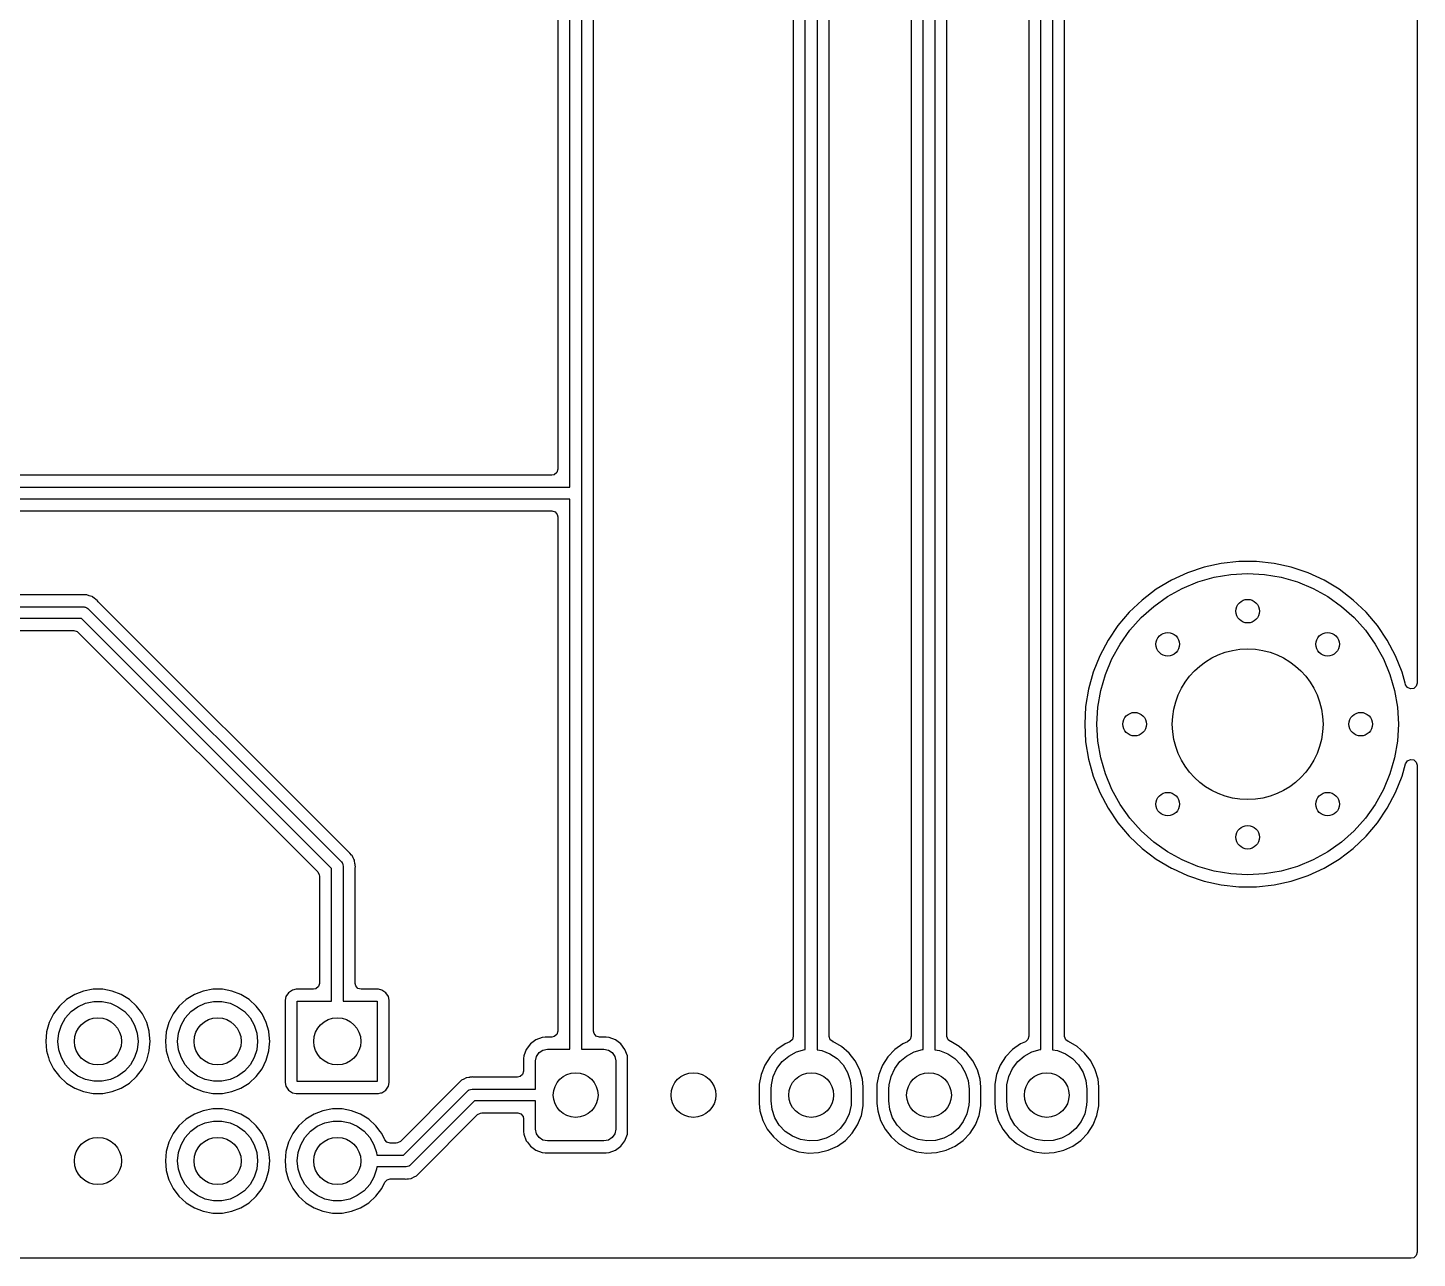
# Model space of a CAD drawing. Extents: x 69.8 to 127.7, y -88.2 to -35.9.
# Drawn here: x 98.17 to 127.66, y -88.18 to -62.06 of the extents above; entities that cross this region are included whole.
import ezdxf

# ---------------------------------------------------------------- set-up
doc = ezdxf.new("R2010")
doc.units = 0
doc.layers.add('BLACK', color=7, linetype='CONTINUOUS')

msp = doc.modelspace()

# ---------------------------------------------------------------- linework, layer by layer
at = {"layer": 'BLACK', "linetype": 'CONTINUOUS'}
for p, q in [((127.664, -36.0615), (127.664, -75.9726)), ((109.42, -43.3278), (109.42, -71.4345)), ((109.675, -71.815), (109.675, -43.32)), ((109.925, -43.3718), (109.925, -71.92)), ((110.179, -71.9122), (110.179, -43.5294)), ((114.42, -47.9278), (114.42, -83.4731)), ((114.675, -83.7555), (114.675, -47.92)), ((114.925, -47.9718), (114.925, -83.7592)), ((115.179, -83.4678), (115.179, -48.1294)), ((116.92, -48.6278), (116.92, -83.4731)), ((117.175, -83.7555), (117.175, -48.62)), ((117.425, -48.6718), (117.425, -83.7592)), ((117.679, -83.4678), (117.679, -48.8294)), ((119.42, -50.1278), (119.42, -83.4731)), ((119.675, -83.7555), (119.675, -50.12)), ((119.925, -50.1718), (119.925, -83.7592)), ((120.179, -83.4678), (120.179, -50.3294)), ((109.294, -71.5605), (73.3305, -71.5605)), ((109.347, -71.5491), (109.294, -71.5605)), ((109.4, -71.5026), (109.347, -71.5491)), ((109.42, -71.4345), (109.4, -71.5026)), ((72.95, -71.815), (109.675, -71.815)), ((109.925, -71.92), (109.925, -83.745)), ((110.182, -71.9676), (110.179, -71.9122)), ((109.675, -72.065), (72.95, -72.065)), ((109.675, -83.745), (109.675, -72.065)), ((110.179, -71.9936), (110.182, -71.9781)), ((110.179, -83.3645), (110.179, -71.9936)), ((110.181, -71.978), (110.182, -71.9676)), ((110.182, -71.9781), (110.181, -71.978)), ((73.3305, -72.3195), (109.294, -72.3195)), ((109.294, -72.3195), (109.363, -72.3395)), ((109.363, -72.3395), (109.409, -72.3932)), ((109.409, -72.3932), (109.42, -72.4455)), ((109.42, -72.4455), (109.42, -83.3645)), ((123.505, -73.4321), (123.14, -73.5126)), ((123.878, -73.3916), (123.505, -73.4321)), ((123.505, -73.4321), (123.505, -73.4321)), ((124.252, -73.3916), (123.878, -73.3916)), ((123.878, -73.3916), (123.878, -73.3916)), ((124.625, -73.4321), (124.252, -73.3916)), ((124.252, -73.3916), (124.252, -73.3916)), ((124.991, -73.5126), (124.625, -73.4321)), ((124.625, -73.4321), (124.625, -73.4321)), ((122.785, -73.6322), (122.445, -73.7895)), ((123.14, -73.5126), (122.785, -73.6322)), ((122.785, -73.6322), (122.785, -73.6322)), ((123.008, -73.8256), (123.353, -73.7263)), ((123.14, -73.5126), (123.14, -73.5126)), ((123.353, -73.7263), (123.707, -73.6662)), ((123.707, -73.6662), (124.065, -73.6461)), ((124.065, -73.6461), (124.423, -73.6662)), ((124.423, -73.6662), (124.777, -73.7263)), ((124.777, -73.7263), (125.122, -73.8256)), ((125.346, -73.6322), (124.991, -73.5126)), ((124.991, -73.5126), (124.991, -73.5126)), ((124.991, -73.5126), (124.991, -73.5126)), ((124.991, -73.5126), (124.991, -73.5126)), ((124.991, -73.5126), (124.991, -73.5126)), ((125.686, -73.7895), (125.346, -73.6322)), ((125.346, -73.6322), (125.346, -73.6322)), ((122.124, -73.9826), (121.825, -74.2093)), ((122.445, -73.7895), (122.124, -73.9826)), ((122.124, -73.9826), (122.124, -73.9826)), ((122.363, -74.1365), (122.677, -73.963)), ((122.445, -73.7895), (122.445, -73.7895)), ((122.677, -73.963), (123.008, -73.8256)), ((125.122, -73.8256), (125.453, -73.963)), ((125.453, -73.963), (125.768, -74.1365)), ((126.007, -73.9826), (125.686, -73.7895)), ((125.686, -73.7895), (125.686, -73.7895)), ((126.305, -74.2093), (126.007, -73.9826)), ((126.007, -73.9826), (126.007, -73.9826)), ((99.3522, -74.1005), (73.2229, -74.1005)), ((99.4076, -74.0982), (99.3522, -74.1005)), ((99.4155, -74.0992), (99.4076, -74.0982)), ((99.4233, -74.1005), (99.4155, -74.0992)), ((99.4758, -74.1185), (99.4233, -74.1005)), ((99.529, -74.1343), (99.4758, -74.1185)), ((99.5361, -74.1378), (99.529, -74.1343)), ((99.5431, -74.1416), (99.5361, -74.1378)), ((99.5869, -74.1757), (99.5431, -74.1416)), ((99.6061, -74.1894), (99.5869, -74.1757)), ((99.6089, -74.1922), (99.6061, -74.1894)), ((99.6061, -74.1894), (99.6061, -74.1894)), ((99.6061, -74.1894), (99.6061, -74.1894)), ((99.6061, -74.1894), (99.6061, -74.1894)), ((99.6148, -74.1974), (99.6089, -74.1922)), ((99.6431, -74.2194), (99.6148, -74.1974)), ((99.649, -74.2285), (99.6431, -74.2194)), ((99.6431, -74.2194), (99.6431, -74.2194)), ((99.6654, -74.2487), (99.649, -74.2285)), ((105.003, -79.5861), (99.6654, -74.2487)), ((121.825, -74.2093), (121.553, -74.4669)), ((121.825, -74.2093), (121.825, -74.2093)), ((122.07, -74.3442), (122.363, -74.1365)), ((125.768, -74.1365), (126.06, -74.3442)), ((126.577, -74.4669), (126.305, -74.2093)), ((126.305, -74.2093), (126.305, -74.2093)), ((72.9369, -74.355), (99.36, -74.355)), ((99.3082, -74.605), (72.9369, -74.605)), ((104.615, -79.9118), (99.3082, -74.605)), ((99.36, -74.355), (99.3821, -74.3582)), ((99.3821, -74.3582), (99.3866, -74.3579)), ((99.3866, -74.3579), (99.389, -74.3592)), ((99.389, -74.3592), (99.3952, -74.3601)), ((99.3952, -74.3601), (99.4212, -74.3768)), ((99.4212, -74.3768), (99.4484, -74.3916)), ((99.4484, -74.3916), (104.828, -79.7716)), ((121.553, -74.4669), (121.311, -74.7524)), ((121.563, -74.8509), (121.802, -74.5833)), ((121.802, -74.5833), (122.07, -74.3442)), ((126.06, -74.3442), (126.328, -74.5833)), ((126.328, -74.5833), (126.567, -74.8509)), ((126.735, -74.6533), (126.577, -74.4669)), ((73.2229, -74.8595), (99.1506, -74.8595)), ((99.1506, -74.8595), (99.2187, -74.8795)), ((99.2187, -74.8795), (99.2397, -74.8964)), ((99.2397, -74.8964), (104.324, -79.9803)), ((121.311, -74.7524), (121.101, -75.0625)), ((121.311, -74.7524), (121.311, -74.7524)), ((121.356, -75.1436), (121.563, -74.8509)), ((126.567, -74.8509), (126.775, -75.1436)), ((126.819, -74.7524), (126.735, -74.6533)), ((127.029, -75.0625), (126.819, -74.7524)), ((121.101, -75.0625), (120.925, -75.3934)), ((121.101, -75.0625), (121.101, -75.0625)), ((121.101, -75.0625), (121.101, -75.0625)), ((121.182, -75.4576), (121.356, -75.1436)), ((126.775, -75.1436), (126.948, -75.4576)), ((127.205, -75.3934), (127.029, -75.0625)), ((120.925, -75.3934), (120.787, -75.7414)), ((120.925, -75.3934), (120.925, -75.3934)), ((121.045, -75.7892), (121.182, -75.4576)), ((126.948, -75.4576), (127.085, -75.7892)), ((127.344, -75.7414), (127.205, -75.3934)), ((120.787, -75.7414), (120.686, -76.1024)), ((120.945, -76.134), (121.045, -75.7892)), ((127.085, -75.7892), (127.185, -76.134)), ((127.408, -75.9726), (127.344, -75.7414)), ((127.417, -76.0064), (127.408, -75.9726)), ((127.418, -76.0081), (127.417, -76.0064)), ((127.456, -76.0679), (127.418, -76.0081)), ((127.521, -76.0974), (127.456, -76.0679)), ((127.591, -76.0873), (127.521, -76.0974)), ((127.644, -76.0408), (127.591, -76.0873)), ((127.664, -75.9726), (127.644, -76.0408)), ((120.686, -76.1024), (120.626, -76.472)), ((120.885, -76.4878), (120.945, -76.134)), ((127.185, -76.134), (127.245, -76.4878)), ((120.626, -76.472), (120.605, -76.8461)), ((120.865, -76.8461), (120.885, -76.4878)), ((127.245, -76.4878), (127.265, -76.8461)), ((120.605, -76.8461), (120.605, -76.8461)), ((120.605, -76.8461), (120.626, -77.2201)), ((120.885, -77.2043), (120.865, -76.8461)), ((127.265, -76.8461), (127.245, -77.2043)), ((120.626, -77.2201), (120.686, -77.5898)), ((120.945, -77.5581), (120.885, -77.2043)), ((127.245, -77.2043), (127.185, -77.5581)), ((121.045, -77.9029), (120.945, -77.5581)), ((127.185, -77.5581), (127.085, -77.9029)), ((120.686, -77.5898), (120.722, -77.7176)), ((120.722, -77.7176), (120.787, -77.9507)), ((127.344, -77.9507), (127.417, -77.6858)), ((127.417, -77.6858), (127.455, -77.6255)), ((127.455, -77.6255), (127.519, -77.595)), ((127.519, -77.595), (127.589, -77.6041)), ((127.589, -77.6041), (127.643, -77.6498)), ((127.643, -77.6498), (127.664, -77.7176)), ((127.664, -77.7176), (127.664, -77.7195)), ((127.664, -77.7195), (127.664, -88.0585)), ((120.787, -77.9507), (120.925, -78.2987)), ((121.182, -78.2345), (121.045, -77.9029)), ((127.085, -77.9029), (126.948, -78.2345)), ((127.205, -78.2987), (127.344, -77.9507)), ((120.925, -78.2987), (121.101, -78.6297)), ((121.356, -78.5486), (121.182, -78.2345)), ((126.948, -78.2345), (126.775, -78.5486)), ((127.029, -78.6297), (127.205, -78.2987)), ((121.101, -78.6297), (121.311, -78.9397)), ((121.563, -78.8412), (121.356, -78.5486)), ((126.775, -78.5486), (126.567, -78.8412)), ((126.819, -78.9397), (127.029, -78.6297)), ((121.311, -78.9397), (121.311, -78.9397)), ((121.311, -78.9397), (121.553, -79.2252)), ((121.802, -79.1088), (121.563, -78.8412)), ((126.567, -78.8412), (126.328, -79.1088)), ((126.577, -79.2252), (126.819, -78.9397)), ((121.553, -79.2252), (121.825, -79.4828)), ((122.07, -79.3479), (121.802, -79.1088)), ((126.328, -79.1088), (126.06, -79.3479)), ((126.305, -79.4828), (126.577, -79.2252)), ((105.044, -79.6237), (105.003, -79.5861)), ((105.049, -79.63), (105.044, -79.6237)), ((105.053, -79.6364), (105.049, -79.63)), ((121.825, -79.4828), (121.825, -79.4828)), ((121.825, -79.4828), (122.124, -79.7095)), ((122.363, -79.5556), (122.07, -79.3479)), ((122.677, -79.7292), (122.363, -79.5556)), ((125.768, -79.5556), (125.453, -79.7292)), ((126.06, -79.3479), (125.768, -79.5556)), ((126.007, -79.7095), (126.305, -79.4828)), ((104.615, -82.73), (104.615, -79.9118)), ((104.828, -79.7716), (104.842, -79.7895)), ((104.842, -79.7895), (104.845, -79.7924)), ((104.845, -79.7924), (104.846, -79.795)), ((104.846, -79.795), (104.85, -79.8001)), ((104.85, -79.8001), (104.856, -79.8303)), ((104.856, -79.8303), (104.865, -79.86)), ((104.865, -79.86), (104.865, -82.73)), ((105.078, -79.6863), (105.053, -79.6364)), ((105.09, -79.7095), (105.078, -79.6863)), ((105.104, -79.7351), (105.09, -79.7095)), ((105.106, -79.7426), (105.104, -79.7351)), ((105.104, -79.7351), (105.104, -79.7351)), ((105.109, -79.7502), (105.106, -79.7426)), ((105.116, -79.8053), (105.109, -79.7502)), ((105.109, -79.7502), (105.109, -79.7502)), ((105.109, -79.7502), (105.109, -79.7502)), ((105.12, -79.8286), (105.116, -79.8053)), ((105.12, -79.8325), (105.12, -79.8286)), ((105.12, -79.8403), (105.12, -79.8325)), ((105.124, -79.8759), (105.12, -79.8403)), ((105.12, -79.9124), (105.122, -79.8866)), ((105.12, -82.3495), (105.12, -79.9124)), ((105.122, -79.8866), (105.124, -79.8759)), ((122.124, -79.7095), (122.445, -79.9026)), ((122.445, -79.9026), (122.466, -79.9124)), ((122.466, -79.9124), (122.785, -80.0599)), ((123.008, -79.8665), (122.677, -79.7292)), ((123.353, -79.9658), (123.008, -79.8665)), ((125.122, -79.8665), (124.777, -79.9658)), ((125.453, -79.7292), (125.122, -79.8665)), ((125.346, -80.0599), (125.686, -79.9026)), ((125.686, -79.9026), (126.007, -79.7095)), ((104.324, -79.9803), (104.358, -80.0426)), ((104.358, -80.0426), (104.361, -80.0694)), ((104.361, -80.0694), (104.361, -82.3495)), ((122.785, -80.0599), (122.785, -80.0599)), ((122.785, -80.0599), (123.14, -80.1795)), ((123.14, -80.1795), (123.505, -80.2601)), ((123.707, -80.0259), (123.353, -79.9658)), ((124.065, -80.0461), (123.707, -80.0259)), ((124.423, -80.0259), (124.065, -80.0461)), ((124.777, -79.9658), (124.423, -80.0259)), ((124.625, -80.2601), (124.991, -80.1795)), ((124.991, -80.1795), (125.346, -80.0599)), ((123.505, -80.2601), (123.878, -80.3006)), ((123.878, -80.3006), (123.878, -80.3006)), ((123.878, -80.3006), (124.252, -80.3006)), ((124.252, -80.3006), (124.625, -80.2601)), ((124.252, -80.3006), (124.252, -80.3006)), ((99.3564, -82.5131), (99.1656, -82.5871)), ((99.5577, -82.4755), (99.3564, -82.5131)), ((99.3564, -82.5131), (99.3564, -82.5131)), ((99.7623, -82.4755), (99.5577, -82.4755)), ((99.9636, -82.5131), (99.7623, -82.4755)), ((100.154, -82.5871), (99.9636, -82.5131)), ((99.9636, -82.5131), (99.9636, -82.5131)), ((99.9636, -82.5131), (99.9636, -82.5131)), ((99.9636, -82.5131), (99.9636, -82.5131)), ((101.896, -82.5131), (101.706, -82.5871)), ((102.098, -82.4755), (101.896, -82.5131)), ((101.896, -82.5131), (101.896, -82.5131)), ((102.302, -82.4755), (102.098, -82.4755)), ((102.504, -82.5131), (102.302, -82.4755)), ((102.694, -82.5871), (102.504, -82.5131)), ((102.504, -82.5131), (102.504, -82.5131)), ((102.504, -82.5131), (102.504, -82.5131)), ((102.504, -82.5131), (102.504, -82.5131)), ((103.707, -82.5465), (103.65, -82.6307)), ((103.791, -82.4903), (103.707, -82.5465)), ((103.865, -82.4755), (103.791, -82.4903)), ((104.234, -82.4755), (103.865, -82.4755)), ((103.865, -82.4755), (103.865, -82.4755)), ((104.287, -82.4641), (104.234, -82.4755)), ((104.34, -82.4176), (104.287, -82.4641)), ((104.361, -82.3495), (104.34, -82.4176)), ((105.131, -82.4018), (105.12, -82.3495)), ((105.177, -82.4555), (105.131, -82.4018)), ((105.245, -82.4755), (105.177, -82.4555)), ((105.615, -82.4755), (105.245, -82.4755)), ((105.689, -82.4903), (105.615, -82.4755)), ((105.615, -82.4755), (105.615, -82.4755)), ((105.773, -82.5465), (105.689, -82.4903)), ((105.83, -82.6307), (105.773, -82.5465)), ((98.8403, -82.8327), (98.7169, -82.9961)), ((98.9915, -82.6948), (98.8403, -82.8327)), ((99.1656, -82.5871), (98.9915, -82.6948)), ((99.0912, -82.9483), (99.235, -82.8439)), ((99.1656, -82.5871), (99.1656, -82.5871)), ((99.235, -82.8439), (99.3973, -82.7716)), ((99.3973, -82.7716), (99.5712, -82.7347)), ((99.5712, -82.7347), (99.7488, -82.7347)), ((99.7488, -82.7347), (99.9227, -82.7716)), ((99.9227, -82.7716), (100.085, -82.8439)), ((100.085, -82.8439), (100.229, -82.9483)), ((100.328, -82.6948), (100.154, -82.5871)), ((100.154, -82.5871), (100.154, -82.5871)), ((100.154, -82.5871), (100.154, -82.5871)), ((100.154, -82.5871), (100.154, -82.5871)), ((100.48, -82.8327), (100.328, -82.6948)), ((100.563, -82.9424), (100.48, -82.8327)), ((101.38, -82.8327), (101.257, -82.9961)), ((101.532, -82.6948), (101.38, -82.8327)), ((101.706, -82.5871), (101.532, -82.6948)), ((101.631, -82.9483), (101.775, -82.8439)), ((101.706, -82.5871), (101.706, -82.5871)), ((101.775, -82.8439), (101.937, -82.7716)), ((101.937, -82.7716), (102.111, -82.7347)), ((102.111, -82.7347), (102.289, -82.7347)), ((102.289, -82.7347), (102.463, -82.7716)), ((102.463, -82.7716), (102.625, -82.8439)), ((102.625, -82.8439), (102.769, -82.9483)), ((102.868, -82.6948), (102.694, -82.5871)), ((102.694, -82.5871), (102.694, -82.5871)), ((102.694, -82.5871), (102.694, -82.5871)), ((102.694, -82.5871), (102.694, -82.5871)), ((103.02, -82.8327), (102.868, -82.6948)), ((103.103, -82.9424), (103.02, -82.8327)), ((103.65, -82.6307), (103.635, -82.7049)), ((103.635, -82.7049), (103.635, -84.4551)), ((103.89, -84.43), (103.89, -82.73)), ((103.89, -82.73), (104.615, -82.73)), ((104.865, -82.73), (105.59, -82.73)), ((105.59, -82.73), (105.59, -84.43)), ((105.844, -82.7049), (105.83, -82.6307)), ((105.844, -84.4551), (105.844, -82.7049)), ((105.844, -82.7049), (105.844, -82.7049)), ((105.844, -82.7049), (105.844, -82.7049)), ((98.7169, -82.9961), (98.6257, -83.1793)), ((98.8835, -83.2343), (98.9723, -83.0804)), ((98.9723, -83.0804), (99.0912, -82.9483)), ((100.229, -82.9483), (100.348, -83.0804)), ((100.348, -83.0804), (100.437, -83.2343)), ((100.603, -82.9961), (100.563, -82.9424)), ((100.694, -83.1793), (100.603, -82.9961)), ((101.257, -82.9961), (101.166, -83.1793)), ((101.423, -83.2343), (101.512, -83.0804)), ((101.512, -83.0804), (101.631, -82.9483)), ((102.769, -82.9483), (102.888, -83.0804)), ((102.888, -83.0804), (102.977, -83.2343)), ((103.143, -82.9961), (103.103, -82.9424)), ((103.234, -83.1793), (103.143, -82.9961)), ((98.5697, -83.3762), (98.5508, -83.58)), ((98.6257, -83.1793), (98.5697, -83.3762)), ((98.81, -83.58), (98.8286, -83.4033)), ((98.8286, -83.4033), (98.8835, -83.2343)), ((100.437, -83.2343), (100.491, -83.4033)), ((100.491, -83.4033), (100.51, -83.58)), ((100.747, -83.3645), (100.694, -83.1793)), ((100.75, -83.3762), (100.747, -83.3645)), ((100.769, -83.58), (100.75, -83.3762)), ((101.11, -83.3762), (101.091, -83.58)), ((101.166, -83.1793), (101.11, -83.3762)), ((101.35, -83.58), (101.369, -83.4033)), ((101.369, -83.4033), (101.423, -83.2343)), ((102.977, -83.2343), (103.031, -83.4033)), ((103.031, -83.4033), (103.05, -83.58)), ((103.287, -83.3645), (103.234, -83.1793)), ((103.29, -83.3762), (103.287, -83.3645)), ((103.309, -83.58), (103.29, -83.3762)), ((109.4, -83.4326), (109.347, -83.4791)), ((109.42, -83.3645), (109.4, -83.4326)), ((110.191, -83.4168), (110.179, -83.3645)), ((110.237, -83.4705), (110.191, -83.4168)), ((98.5508, -83.58), (98.5508, -83.58)), ((98.5508, -83.58), (98.5697, -83.7838)), ((98.8286, -83.7567), (98.81, -83.58)), ((98.8835, -83.9257), (98.8286, -83.7567)), ((100.491, -83.7567), (100.437, -83.9257)), ((100.51, -83.58), (100.491, -83.7567)), ((100.75, -83.7838), (100.764, -83.6341)), ((100.764, -83.6341), (100.769, -83.58)), ((100.769, -83.58), (100.769, -83.58)), ((101.091, -83.58), (101.091, -83.58)), ((101.091, -83.58), (101.11, -83.7838)), ((101.369, -83.7567), (101.35, -83.58)), ((101.423, -83.9257), (101.369, -83.7567)), ((103.031, -83.7567), (102.977, -83.9257)), ((103.05, -83.58), (103.031, -83.7567)), ((103.29, -83.7838), (103.304, -83.6341)), ((103.304, -83.6341), (103.309, -83.58)), ((103.309, -83.58), (103.309, -83.58)), ((108.753, -83.7507), (108.702, -83.8867)), ((108.84, -83.6346), (108.753, -83.7507)), ((108.956, -83.5477), (108.84, -83.6346)), ((109.092, -83.497), (108.956, -83.5477)), ((109.152, -83.4905), (109.092, -83.497)), ((109.092, -83.497), (109.092, -83.497)), ((109.104, -83.764), (109.2, -83.745)), ((109.295, -83.4905), (109.152, -83.4905)), ((109.152, -83.4905), (109.152, -83.4905)), ((109.2, -83.745), (109.675, -83.745)), ((109.347, -83.4791), (109.295, -83.4905)), ((109.925, -83.745), (110.4, -83.745)), ((110.305, -83.4905), (110.237, -83.4705)), ((110.448, -83.4905), (110.305, -83.4905)), ((110.4, -83.745), (110.496, -83.764)), ((110.501, -83.4962), (110.448, -83.4905)), ((110.448, -83.4905), (110.448, -83.4905)), ((110.508, -83.497), (110.501, -83.4962)), ((110.644, -83.5477), (110.508, -83.497)), ((110.508, -83.497), (110.508, -83.497)), ((110.508, -83.497), (110.508, -83.497)), ((110.76, -83.6346), (110.644, -83.5477)), ((110.644, -83.5477), (110.644, -83.5477)), ((110.644, -83.5477), (110.644, -83.5477)), ((110.847, -83.7507), (110.76, -83.6346)), ((110.898, -83.8867), (110.847, -83.7507)), ((114.073, -83.7565), (113.928, -83.9091)), ((114.245, -83.6341), (114.073, -83.7565)), ((114.073, -83.7565), (114.073, -83.7565)), ((114.347, -83.5877), (114.245, -83.6341)), ((114.4, -83.5412), (114.347, -83.5877)), ((114.42, -83.4731), (114.4, -83.5412)), ((114.485, -83.8054), (114.662, -83.7562)), ((114.662, -83.7562), (114.675, -83.7555)), ((114.925, -83.7592), (115.027, -83.776)), ((115.18, -83.4798), (115.179, -83.4678)), ((115.206, -83.5457), (115.18, -83.4798)), ((115.256, -83.5813), (115.206, -83.5457)), ((115.255, -83.5832), (115.256, -83.5813)), ((115.261, -83.5857), (115.255, -83.5832)), ((115.444, -83.6912), (115.261, -83.5857)), ((115.261, -83.5857), (115.261, -83.5857)), ((115.261, -83.5857), (115.261, -83.5857)), ((115.603, -83.8293), (115.444, -83.6912)), ((115.444, -83.6912), (115.444, -83.6912)), ((116.573, -83.7565), (116.428, -83.9091)), ((116.745, -83.6341), (116.573, -83.7565)), ((116.573, -83.7565), (116.573, -83.7565)), ((116.847, -83.5877), (116.745, -83.6341)), ((116.9, -83.5412), (116.847, -83.5877)), ((116.92, -83.4731), (116.9, -83.5412)), ((116.985, -83.8054), (117.162, -83.7562)), ((117.162, -83.7562), (117.175, -83.7555)), ((117.425, -83.7592), (117.527, -83.776)), ((117.68, -83.4798), (117.679, -83.4678)), ((117.706, -83.5457), (117.68, -83.4798)), ((117.756, -83.5813), (117.706, -83.5457)), ((117.755, -83.5832), (117.756, -83.5813)), ((117.761, -83.5857), (117.755, -83.5832)), ((117.944, -83.6912), (117.761, -83.5857)), ((117.761, -83.5857), (117.761, -83.5857)), ((117.761, -83.5857), (117.761, -83.5857)), ((118.103, -83.8293), (117.944, -83.6912)), ((117.944, -83.6912), (117.944, -83.6912)), ((119.073, -83.7565), (118.928, -83.9091)), ((119.245, -83.6341), (119.073, -83.7565)), ((119.073, -83.7565), (119.073, -83.7565)), ((119.347, -83.5877), (119.245, -83.6341)), ((119.4, -83.5412), (119.347, -83.5877)), ((119.42, -83.4731), (119.4, -83.5412)), ((119.485, -83.8054), (119.662, -83.7562)), ((119.662, -83.7562), (119.675, -83.7555)), ((119.925, -83.7592), (120.027, -83.776)), ((120.18, -83.4798), (120.179, -83.4678)), ((120.206, -83.5457), (120.18, -83.4798)), ((120.256, -83.5813), (120.206, -83.5457)), ((120.255, -83.5832), (120.256, -83.5813)), ((120.261, -83.5857), (120.255, -83.5832)), ((120.444, -83.6912), (120.261, -83.5857)), ((120.261, -83.5857), (120.261, -83.5857)), ((120.261, -83.5857), (120.261, -83.5857)), ((120.603, -83.8293), (120.444, -83.6912)), ((120.444, -83.6912), (120.444, -83.6912)), ((98.5697, -83.7838), (98.6089, -83.9217)), ((98.6089, -83.9217), (98.6257, -83.9807)), ((98.6257, -83.9807), (98.7169, -84.1639)), ((98.9723, -84.0796), (98.8835, -83.9257)), ((100.437, -83.9257), (100.348, -84.0796)), ((100.603, -84.1639), (100.694, -83.9807)), ((100.694, -83.9807), (100.75, -83.7838)), ((101.11, -83.7838), (101.149, -83.9217)), ((101.149, -83.9217), (101.166, -83.9807)), ((101.166, -83.9807), (101.257, -84.1639)), ((101.512, -84.0796), (101.423, -83.9257)), ((102.977, -83.9257), (102.888, -84.0796)), ((103.143, -84.1639), (103.234, -83.9807)), ((103.234, -83.9807), (103.29, -83.7838)), ((108.702, -83.8867), (108.695, -83.9467)), ((108.695, -83.9467), (108.695, -84.2145)), ((108.702, -83.8867), (108.702, -83.8867)), ((108.95, -83.995), (108.969, -83.8993)), ((108.95, -84.595), (108.95, -83.995)), ((108.969, -83.8993), (109.023, -83.8182)), ((109.023, -83.8182), (109.104, -83.764)), ((110.496, -83.764), (110.577, -83.8182)), ((110.577, -83.8182), (110.631, -83.8993)), ((110.631, -83.8993), (110.65, -83.995)), ((110.65, -83.995), (110.65, -85.445)), ((110.904, -83.9467), (110.898, -83.8867)), ((110.904, -84.8976), (110.904, -83.9467)), ((113.928, -83.9091), (113.814, -84.0866)), ((114.072, -84.1568), (114.183, -84.0105)), ((114.183, -84.0105), (114.323, -83.8915)), ((114.323, -83.8915), (114.485, -83.8054)), ((115.027, -83.776), (115.198, -83.844)), ((115.198, -83.844), (115.35, -83.9472)), ((115.35, -83.9472), (115.477, -84.0806)), ((115.733, -83.9951), (115.603, -83.8293)), ((115.603, -83.8293), (115.603, -83.8293)), ((115.603, -83.8293), (115.603, -83.8293)), ((115.603, -83.8293), (115.603, -83.8293)), ((115.603, -83.8293), (115.603, -83.8293)), ((115.83, -84.1826), (115.733, -83.9951)), ((115.733, -83.9951), (115.733, -83.9951)), ((116.428, -83.9091), (116.314, -84.0866)), ((116.572, -84.1568), (116.683, -84.0105)), ((116.683, -84.0105), (116.823, -83.8915)), ((116.823, -83.8915), (116.985, -83.8054)), ((117.527, -83.776), (117.698, -83.844)), ((117.698, -83.844), (117.85, -83.9472)), ((117.85, -83.9472), (117.977, -84.0806)), ((118.233, -83.9951), (118.103, -83.8293)), ((118.103, -83.8293), (118.103, -83.8293)), ((118.103, -83.8293), (118.103, -83.8293)), ((118.103, -83.8293), (118.103, -83.8293)), ((118.103, -83.8293), (118.103, -83.8293)), ((118.33, -84.1826), (118.233, -83.9951)), ((118.233, -83.9951), (118.233, -83.9951)), ((118.928, -83.9091), (118.814, -84.0866)), ((119.072, -84.1568), (119.183, -84.0105)), ((119.183, -84.0105), (119.323, -83.8915)), ((119.323, -83.8915), (119.485, -83.8054)), ((120.027, -83.776), (120.198, -83.844)), ((120.198, -83.844), (120.35, -83.9472)), ((120.35, -83.9472), (120.477, -84.0806)), ((120.733, -83.9951), (120.603, -83.8293)), ((120.603, -83.8293), (120.603, -83.8293)), ((120.603, -83.8293), (120.603, -83.8293)), ((120.603, -83.8293), (120.603, -83.8293)), ((120.603, -83.8293), (120.603, -83.8293)), ((120.83, -84.1826), (120.733, -83.9951)), ((120.733, -83.9951), (120.733, -83.9951)), ((98.7169, -84.1639), (98.7169, -84.1639)), ((98.7169, -84.1639), (98.8403, -84.3273)), ((98.8403, -84.3273), (98.9915, -84.4652)), ((99.0912, -84.2117), (98.9723, -84.0796)), ((99.235, -84.3161), (99.0912, -84.2117)), ((99.3973, -84.3884), (99.235, -84.3161)), ((100.085, -84.3161), (99.9227, -84.3884)), ((100.229, -84.2117), (100.085, -84.3161)), ((100.348, -84.0796), (100.229, -84.2117)), ((100.328, -84.4652), (100.48, -84.3273)), ((100.48, -84.3273), (100.603, -84.1639)), ((101.257, -84.1639), (101.257, -84.1639)), ((101.257, -84.1639), (101.38, -84.3273)), ((101.38, -84.3273), (101.532, -84.4652)), ((101.631, -84.2117), (101.512, -84.0796)), ((101.775, -84.3161), (101.631, -84.2117)), ((101.937, -84.3884), (101.775, -84.3161)), ((102.625, -84.3161), (102.463, -84.3884)), ((102.769, -84.2117), (102.625, -84.3161)), ((102.888, -84.0796), (102.769, -84.2117)), ((102.868, -84.4652), (103.02, -84.3273)), ((103.02, -84.3273), (103.143, -84.1639)), ((107.49, -84.3512), (107.483, -84.3535)), ((107.533, -84.3459), (107.49, -84.3512)), ((107.545, -84.3444), (107.533, -84.3459)), ((107.553, -84.3431), (107.545, -84.3444)), ((107.569, -84.3405), (107.553, -84.3431)), ((107.573, -84.3405), (107.569, -84.3405)), ((107.58, -84.34), (107.573, -84.3405)), ((107.593, -84.3385), (107.58, -84.34)), ((107.616, -84.3356), (107.593, -84.3385)), ((107.627, -84.3378), (107.616, -84.3356)), ((107.652, -84.3405), (107.627, -84.3378)), ((108.569, -84.3405), (107.652, -84.3405)), ((108.622, -84.3291), (108.569, -84.3405)), ((108.675, -84.2826), (108.622, -84.3291)), ((108.695, -84.2145), (108.675, -84.2826)), ((113.735, -84.2824), (113.695, -84.4895)), ((113.814, -84.0866), (113.735, -84.2824)), ((113.955, -84.5031), (113.994, -84.3236)), ((113.994, -84.3236), (114.072, -84.1568)), ((115.477, -84.0806), (115.571, -84.2381)), ((115.571, -84.2381), (115.63, -84.4123)), ((115.889, -84.385), (115.83, -84.1826)), ((115.83, -84.1826), (115.83, -84.1826)), ((115.83, -84.1826), (115.83, -84.1826)), ((116.235, -84.2824), (116.195, -84.4895)), ((116.314, -84.0866), (116.235, -84.2824)), ((116.455, -84.5031), (116.494, -84.3236)), ((116.494, -84.3236), (116.572, -84.1568)), ((117.977, -84.0806), (118.071, -84.2381)), ((118.071, -84.2381), (118.13, -84.4123)), ((118.389, -84.385), (118.33, -84.1826)), ((118.33, -84.1826), (118.33, -84.1826)), ((118.33, -84.1826), (118.33, -84.1826)), ((118.735, -84.2824), (118.695, -84.4895)), ((118.814, -84.0866), (118.735, -84.2824)), ((118.955, -84.5031), (118.994, -84.3236)), ((118.994, -84.3236), (119.072, -84.1568)), ((120.477, -84.0806), (120.571, -84.2381)), ((120.571, -84.2381), (120.63, -84.4123)), ((120.889, -84.385), (120.83, -84.1826)), ((120.83, -84.1826), (120.83, -84.1826)), ((120.83, -84.1826), (120.83, -84.1826)), ((98.9915, -84.4652), (99.1656, -84.5729)), ((99.1656, -84.5729), (99.1656, -84.5729)), ((99.1656, -84.5729), (99.1656, -84.5729)), ((99.1656, -84.5729), (99.3564, -84.6469)), ((99.5712, -84.4253), (99.3973, -84.3884)), ((99.7488, -84.4253), (99.5712, -84.4253)), ((99.9227, -84.3884), (99.7488, -84.4253)), ((99.9636, -84.6469), (100.154, -84.5729)), ((100.154, -84.5729), (100.328, -84.4652)), ((101.532, -84.4652), (101.706, -84.5729)), ((101.706, -84.5729), (101.706, -84.5729)), ((101.706, -84.5729), (101.706, -84.5729)), ((101.706, -84.5729), (101.896, -84.6469)), ((102.111, -84.4253), (101.937, -84.3884)), ((102.289, -84.4253), (102.111, -84.4253)), ((102.463, -84.3884), (102.289, -84.4253)), ((102.504, -84.6469), (102.694, -84.5729)), ((102.694, -84.5729), (102.868, -84.4652)), ((103.635, -84.4551), (103.636, -84.4551)), ((103.636, -84.4551), (103.65, -84.5293)), ((103.65, -84.5293), (103.707, -84.6135)), ((103.707, -84.6135), (103.791, -84.6697)), ((105.59, -84.43), (103.89, -84.43)), ((105.689, -84.6697), (105.773, -84.6135)), ((105.773, -84.6135), (105.83, -84.5293)), ((105.83, -84.5293), (105.844, -84.4551)), ((107.326, -84.4572), (106.08, -85.7036)), ((106.148, -85.995), (107.512, -84.6316)), ((107.364, -84.4164), (107.326, -84.4572)), ((107.37, -84.4115), (107.364, -84.4164)), ((107.364, -84.4164), (107.364, -84.4164)), ((107.364, -84.4164), (107.364, -84.4164)), ((107.376, -84.4069), (107.37, -84.4115)), ((107.426, -84.3825), (107.376, -84.4069)), ((107.475, -84.3561), (107.426, -84.3825)), ((107.483, -84.3535), (107.475, -84.3561)), ((107.512, -84.6316), (107.529, -84.6182)), ((107.529, -84.6182), (107.532, -84.6148)), ((107.532, -84.6148), (107.535, -84.6141)), ((107.535, -84.6141), (107.54, -84.6103)), ((107.54, -84.6103), (107.57, -84.6037)), ((107.57, -84.6037), (107.6, -84.595)), ((107.6, -84.595), (108.95, -84.595)), ((113.695, -84.4895), (113.695, -84.8976)), ((113.95, -84.595), (113.955, -84.5031)), ((113.95, -84.845), (113.95, -84.595)), ((115.63, -84.4123), (115.65, -84.595)), ((115.65, -84.595), (115.65, -84.845)), ((115.904, -84.5424), (115.889, -84.385)), ((115.889, -84.385), (115.889, -84.385)), ((115.889, -84.385), (115.889, -84.385)), ((115.904, -84.8976), (115.904, -84.5424)), ((115.904, -84.5424), (115.904, -84.5424)), ((116.195, -84.4895), (116.195, -84.8976)), ((116.45, -84.595), (116.455, -84.5031)), ((116.45, -84.845), (116.45, -84.595)), ((118.13, -84.4123), (118.15, -84.595)), ((118.15, -84.595), (118.15, -84.845)), ((118.404, -84.5424), (118.389, -84.385)), ((118.389, -84.385), (118.389, -84.385)), ((118.389, -84.385), (118.389, -84.385)), ((118.404, -84.8976), (118.404, -84.5424)), ((118.404, -84.5424), (118.404, -84.5424)), ((118.695, -84.4895), (118.695, -84.8976)), ((118.95, -84.595), (118.955, -84.5031)), ((118.95, -84.845), (118.95, -84.595)), ((120.63, -84.4123), (120.65, -84.595)), ((120.65, -84.595), (120.65, -84.845)), ((120.904, -84.5424), (120.889, -84.385)), ((120.889, -84.385), (120.889, -84.385)), ((120.889, -84.385), (120.889, -84.385)), ((120.904, -84.9505), (120.904, -84.5424)), ((120.904, -84.5424), (120.904, -84.5424)), ((99.3564, -84.6469), (99.5577, -84.6845)), ((99.5577, -84.6845), (99.5577, -84.6845)), ((99.5577, -84.6845), (99.7623, -84.6845)), ((99.7623, -84.6845), (99.9636, -84.6469)), ((99.7623, -84.6845), (99.7623, -84.6845)), ((101.896, -84.6469), (102.098, -84.6845)), ((102.098, -84.6845), (102.098, -84.6845)), ((102.098, -84.6845), (102.302, -84.6845)), ((102.302, -84.6845), (102.504, -84.6469)), ((102.302, -84.6845), (102.302, -84.6845)), ((103.791, -84.6697), (103.791, -84.6697)), ((103.791, -84.6697), (103.865, -84.6845)), ((103.865, -84.6845), (105.615, -84.6845)), ((105.615, -84.6845), (105.664, -84.6747)), ((105.615, -84.6845), (105.615, -84.6845)), ((105.615, -84.6845), (105.615, -84.6845)), ((105.664, -84.6747), (105.689, -84.6697)), ((107.652, -84.845), (106.288, -86.2084)), ((108.95, -84.845), (107.652, -84.845)), ((108.95, -85.445), (108.95, -84.845)), ((110.904, -85.4933), (110.904, -84.8976)), ((113.695, -84.8976), (113.711, -85.055)), ((113.97, -85.0277), (113.95, -84.845)), ((115.645, -84.9369), (115.606, -85.1164)), ((115.65, -84.845), (115.645, -84.9369)), ((115.904, -84.9505), (115.904, -84.8976)), ((116.195, -84.8976), (116.211, -85.055)), ((116.47, -85.0277), (116.45, -84.845)), ((118.145, -84.9369), (118.106, -85.1164)), ((118.15, -84.845), (118.145, -84.9369)), ((118.404, -84.9505), (118.404, -84.8976)), ((118.695, -84.8976), (118.711, -85.055)), ((118.97, -85.0277), (118.95, -84.845)), ((120.645, -84.9369), (120.606, -85.1164)), ((120.65, -84.845), (120.645, -84.9369)), ((101.532, -85.2348), (101.38, -85.3727)), ((101.706, -85.1271), (101.532, -85.2348)), ((101.896, -85.0531), (101.706, -85.1271)), ((101.706, -85.1271), (101.706, -85.1271)), ((102.098, -85.0155), (101.896, -85.0531)), ((101.896, -85.0531), (101.896, -85.0531)), ((102.302, -85.0155), (102.098, -85.0155)), ((102.504, -85.0531), (102.302, -85.0155)), ((102.675, -85.1195), (102.504, -85.0531)), ((102.504, -85.0531), (102.504, -85.0531)), ((102.504, -85.0531), (102.504, -85.0531)), ((102.504, -85.0531), (102.504, -85.0531)), ((102.694, -85.1271), (102.675, -85.1195)), ((102.868, -85.2348), (102.694, -85.1271)), ((102.694, -85.1271), (102.694, -85.1271)), ((102.694, -85.1271), (102.694, -85.1271)), ((103.02, -85.3727), (102.868, -85.2348)), ((104.072, -85.2348), (103.92, -85.3727)), ((104.246, -85.1271), (104.072, -85.2348)), ((104.436, -85.0531), (104.246, -85.1271)), ((104.246, -85.1271), (104.246, -85.1271)), ((104.638, -85.0155), (104.436, -85.0531)), ((104.436, -85.0531), (104.436, -85.0531)), ((104.842, -85.0155), (104.638, -85.0155)), ((105.044, -85.0531), (104.842, -85.0155)), ((105.215, -85.1195), (105.044, -85.0531)), ((105.044, -85.0531), (105.044, -85.0531)), ((105.044, -85.0531), (105.044, -85.0531)), ((105.044, -85.0531), (105.044, -85.0531)), ((105.234, -85.1271), (105.215, -85.1195)), ((105.408, -85.2348), (105.234, -85.1271)), ((105.234, -85.1271), (105.234, -85.1271)), ((105.234, -85.1271), (105.234, -85.1271)), ((105.56, -85.3727), (105.408, -85.2348)), ((106.474, -86.3828), (107.72, -85.1364)), ((107.72, -85.1364), (107.783, -85.1024)), ((107.783, -85.1024), (107.809, -85.0995)), ((107.809, -85.0995), (108.57, -85.0995)), ((108.57, -85.0995), (108.638, -85.1195)), ((108.638, -85.1195), (108.684, -85.1732)), ((108.684, -85.1732), (108.696, -85.2255)), ((108.696, -85.2255), (108.696, -85.4932)), ((113.711, -85.055), (113.711, -85.055)), ((113.711, -85.055), (113.77, -85.2574)), ((114.029, -85.2019), (113.97, -85.0277)), ((114.123, -85.3594), (114.029, -85.2019)), ((115.606, -85.1164), (115.528, -85.2832)), ((115.786, -85.3534), (115.865, -85.1576)), ((115.865, -85.1576), (115.904, -84.9505)), ((116.211, -85.055), (116.211, -85.055)), ((116.211, -85.055), (116.27, -85.2574)), ((116.529, -85.2019), (116.47, -85.0277)), ((116.623, -85.3594), (116.529, -85.2019)), ((118.106, -85.1164), (118.028, -85.2832)), ((118.286, -85.3534), (118.365, -85.1576)), ((118.365, -85.1576), (118.404, -84.9505)), ((118.711, -85.055), (118.711, -85.055)), ((118.711, -85.055), (118.77, -85.2574)), ((119.029, -85.2019), (118.97, -85.0277)), ((119.123, -85.3594), (119.029, -85.2019)), ((120.606, -85.1164), (120.528, -85.2832)), ((120.786, -85.3534), (120.865, -85.1576)), ((120.865, -85.1576), (120.904, -84.9505)), ((101.38, -85.3727), (101.257, -85.5361)), ((101.512, -85.6204), (101.631, -85.4883)), ((101.631, -85.4883), (101.775, -85.3839)), ((101.775, -85.3839), (101.937, -85.3116)), ((101.937, -85.3116), (102.111, -85.2747)), ((102.111, -85.2747), (102.289, -85.2747)), ((102.289, -85.2747), (102.463, -85.3116)), ((102.463, -85.3116), (102.625, -85.3839)), ((102.625, -85.3839), (102.769, -85.4883)), ((102.769, -85.4883), (102.888, -85.6204)), ((103.074, -85.4449), (103.02, -85.3727)), ((103.143, -85.5361), (103.074, -85.4449)), ((103.92, -85.3727), (103.797, -85.5361)), ((104.052, -85.6204), (104.171, -85.4883)), ((104.171, -85.4883), (104.315, -85.3839)), ((104.315, -85.3839), (104.477, -85.3116)), ((104.477, -85.3116), (104.651, -85.2747)), ((104.651, -85.2747), (104.829, -85.2747)), ((104.829, -85.2747), (105.003, -85.3116)), ((105.003, -85.3116), (105.165, -85.3839)), ((105.165, -85.3839), (105.309, -85.4883)), ((105.309, -85.4883), (105.428, -85.6204)), ((105.651, -85.4933), (105.56, -85.3727)), ((105.683, -85.5361), (105.651, -85.4933)), ((108.696, -85.4932), (108.696, -85.4933)), ((108.696, -85.4933), (108.702, -85.5533)), ((108.969, -85.5407), (108.95, -85.445)), ((110.65, -85.445), (110.631, -85.5407)), ((110.898, -85.5533), (110.904, -85.4933)), ((113.77, -85.2574), (113.867, -85.4449)), ((113.867, -85.4449), (113.867, -85.4449)), ((113.867, -85.4449), (113.997, -85.6107)), ((114.25, -85.4928), (114.123, -85.3594)), ((114.402, -85.596), (114.25, -85.4928)), ((115.417, -85.4295), (115.277, -85.5485)), ((115.528, -85.2832), (115.417, -85.4295)), ((115.527, -85.6835), (115.672, -85.5309)), ((115.672, -85.5309), (115.786, -85.3534)), ((116.27, -85.2574), (116.367, -85.4449)), ((116.367, -85.4449), (116.367, -85.4449)), ((116.367, -85.4449), (116.497, -85.6107)), ((116.75, -85.4928), (116.623, -85.3594)), ((116.902, -85.596), (116.75, -85.4928)), ((117.917, -85.4295), (117.777, -85.5485)), ((118.028, -85.2832), (117.917, -85.4295)), ((118.027, -85.6835), (118.172, -85.5309)), ((118.172, -85.5309), (118.286, -85.3534)), ((118.77, -85.2574), (118.867, -85.4449)), ((118.867, -85.4449), (118.867, -85.4449)), ((118.867, -85.4449), (118.997, -85.6107)), ((119.25, -85.4928), (119.123, -85.3594)), ((119.402, -85.596), (119.25, -85.4928)), ((120.417, -85.4295), (120.277, -85.5485)), ((120.528, -85.2832), (120.417, -85.4295)), ((120.527, -85.6835), (120.672, -85.5309)), ((120.672, -85.5309), (120.786, -85.3534)), ((101.166, -85.7193), (101.11, -85.9162)), ((101.257, -85.5361), (101.166, -85.7193)), ((101.369, -85.9433), (101.423, -85.7743)), ((101.423, -85.7743), (101.512, -85.6204)), ((102.888, -85.6204), (102.977, -85.7743)), ((102.977, -85.7743), (103.031, -85.9433)), ((103.234, -85.7193), (103.143, -85.5361)), ((103.29, -85.9162), (103.234, -85.7193)), ((103.706, -85.7193), (103.65, -85.9162)), ((103.797, -85.5361), (103.706, -85.7193)), ((103.909, -85.9433), (103.963, -85.7743)), ((103.963, -85.7743), (104.052, -85.6204)), ((105.428, -85.6204), (105.517, -85.7743)), ((105.517, -85.7743), (105.571, -85.9433)), ((105.75, -85.6707), (105.683, -85.5361)), ((105.795, -85.7205), (105.75, -85.6707)), ((105.863, -85.7405), (105.795, -85.7205)), ((105.991, -85.7405), (105.863, -85.7405)), ((106.017, -85.7376), (105.991, -85.7405)), ((106.08, -85.7036), (106.017, -85.7376)), ((108.702, -85.5533), (108.702, -85.5533)), ((108.702, -85.5533), (108.753, -85.6893)), ((108.753, -85.6893), (108.775, -85.7185)), ((108.775, -85.7185), (108.84, -85.8054)), ((108.84, -85.8054), (108.956, -85.8923)), ((109.023, -85.6218), (108.969, -85.5407)), ((109.104, -85.676), (109.023, -85.6218)), ((109.2, -85.695), (109.104, -85.676)), ((110.4, -85.695), (109.2, -85.695)), ((110.496, -85.676), (110.4, -85.695)), ((110.577, -85.6218), (110.496, -85.676)), ((110.631, -85.5407), (110.577, -85.6218)), ((110.644, -85.8923), (110.76, -85.8054)), ((110.76, -85.8054), (110.847, -85.6893)), ((110.847, -85.6893), (110.898, -85.5533)), ((113.997, -85.6107), (113.997, -85.6107)), ((113.997, -85.6107), (114.156, -85.7488)), ((114.156, -85.7488), (114.156, -85.7488)), ((114.156, -85.7488), (114.339, -85.8543)), ((114.573, -85.664), (114.402, -85.596)), ((114.754, -85.6938), (114.573, -85.664)), ((114.938, -85.6838), (114.754, -85.6938)), ((115.115, -85.6346), (114.938, -85.6838)), ((115.277, -85.5485), (115.115, -85.6346)), ((115.163, -85.8935), (115.355, -85.8059)), ((115.355, -85.8059), (115.527, -85.6835)), ((116.497, -85.6107), (116.497, -85.6107)), ((116.497, -85.6107), (116.656, -85.7488)), ((116.656, -85.7488), (116.656, -85.7488)), ((116.656, -85.7488), (116.839, -85.8543)), ((117.073, -85.664), (116.902, -85.596)), ((117.254, -85.6938), (117.073, -85.664)), ((117.438, -85.6838), (117.254, -85.6938)), ((117.615, -85.6346), (117.438, -85.6838)), ((117.777, -85.5485), (117.615, -85.6346)), ((117.663, -85.8935), (117.855, -85.8059)), ((117.855, -85.8059), (118.027, -85.6835)), ((118.997, -85.6107), (118.997, -85.6107)), ((118.997, -85.6107), (119.156, -85.7488)), ((119.156, -85.7488), (119.156, -85.7488)), ((119.156, -85.7488), (119.339, -85.8543)), ((119.573, -85.664), (119.402, -85.596)), ((119.754, -85.6938), (119.573, -85.664)), ((119.938, -85.6838), (119.754, -85.6938)), ((120.115, -85.6346), (119.938, -85.6838)), ((120.277, -85.5485), (120.115, -85.6346)), ((120.163, -85.8935), (120.355, -85.8059)), ((120.355, -85.8059), (120.527, -85.6835)), ((101.11, -85.9162), (101.091, -86.12)), ((101.091, -86.12), (101.091, -86.12)), ((101.091, -86.12), (101.11, -86.3238)), ((101.35, -86.12), (101.369, -85.9433)), ((101.369, -86.2967), (101.35, -86.12)), ((103.031, -85.9433), (103.05, -86.12)), ((103.05, -86.12), (103.031, -86.2967)), ((103.309, -86.12), (103.29, -85.9162)), ((103.29, -86.3238), (103.309, -86.12)), ((103.65, -85.9162), (103.631, -86.12)), ((103.631, -86.12), (103.631, -86.12)), ((103.631, -86.12), (103.65, -86.3238)), ((103.89, -86.12), (103.909, -85.9433)), ((103.909, -86.2967), (103.89, -86.12)), ((105.571, -85.9433), (105.577, -85.995)), ((105.577, -85.995), (106.148, -85.995)), ((108.956, -85.8923), (109.092, -85.943)), ((109.092, -85.943), (109.152, -85.9495)), ((109.152, -85.9495), (110.448, -85.9495)), ((110.448, -85.9495), (110.508, -85.943)), ((110.508, -85.943), (110.644, -85.8923)), ((114.339, -85.8543), (114.538, -85.9232)), ((114.538, -85.9232), (114.538, -85.9232)), ((114.538, -85.9232), (114.538, -85.9232)), ((114.538, -85.9232), (114.747, -85.9533)), ((114.747, -85.9533), (114.958, -85.9432)), ((114.747, -85.9533), (114.747, -85.9533)), ((114.747, -85.9533), (114.747, -85.9533)), ((114.958, -85.9432), (115.163, -85.8935)), ((116.839, -85.8543), (117.038, -85.9232)), ((117.038, -85.9232), (117.038, -85.9232)), ((117.038, -85.9232), (117.038, -85.9232)), ((117.038, -85.9232), (117.247, -85.9533)), ((117.247, -85.9533), (117.458, -85.9432)), ((117.247, -85.9533), (117.247, -85.9533)), ((117.247, -85.9533), (117.247, -85.9533)), ((117.458, -85.9432), (117.663, -85.8935)), ((119.339, -85.8543), (119.538, -85.9232)), ((119.538, -85.9232), (119.538, -85.9232)), ((119.538, -85.9232), (119.538, -85.9232)), ((119.538, -85.9232), (119.747, -85.9533)), ((119.747, -85.9533), (119.958, -85.9432)), ((119.747, -85.9533), (119.747, -85.9533)), ((119.747, -85.9533), (119.747, -85.9533)), ((119.958, -85.9432), (120.163, -85.8935)), ((101.11, -86.3238), (101.16, -86.5022)), ((101.423, -86.4657), (101.369, -86.2967)), ((103.031, -86.2967), (102.977, -86.4657)), ((103.234, -86.5207), (103.29, -86.3238)), ((103.65, -86.3238), (103.7, -86.5022)), ((103.963, -86.4657), (103.909, -86.2967)), ((105.571, -86.2967), (105.517, -86.4657)), ((105.577, -86.245), (105.571, -86.2967)), ((106.2, -86.245), (105.577, -86.245)), ((106.23, -86.2363), (106.2, -86.245)), ((106.26, -86.2297), (106.23, -86.2363)), ((106.265, -86.2259), (106.26, -86.2297)), ((106.268, -86.2252), (106.265, -86.2259)), ((106.271, -86.2218), (106.268, -86.2252)), ((106.288, -86.2084), (106.271, -86.2218)), ((106.436, -86.4236), (106.474, -86.3828)), ((101.16, -86.5022), (101.166, -86.5207)), ((101.166, -86.5207), (101.257, -86.7039)), ((101.257, -86.7039), (101.257, -86.7039)), ((101.257, -86.7039), (101.38, -86.8673)), ((101.512, -86.6196), (101.423, -86.4657)), ((101.631, -86.7517), (101.512, -86.6196)), ((102.888, -86.6196), (102.769, -86.7517)), ((102.977, -86.4657), (102.888, -86.6196)), ((103.02, -86.8673), (103.143, -86.7039)), ((103.143, -86.7039), (103.234, -86.5207)), ((103.7, -86.5022), (103.706, -86.5207)), ((103.706, -86.5207), (103.797, -86.7039)), ((103.797, -86.7039), (103.797, -86.7039)), ((103.797, -86.7039), (103.92, -86.8673)), ((104.052, -86.6196), (103.963, -86.4657)), ((104.171, -86.7517), (104.052, -86.6196)), ((105.428, -86.6196), (105.309, -86.7517)), ((105.517, -86.4657), (105.428, -86.6196)), ((105.56, -86.8673), (105.683, -86.7039)), ((105.683, -86.7039), (105.75, -86.5693)), ((105.75, -86.5693), (105.798, -86.5173)), ((105.798, -86.5173), (105.863, -86.4995)), ((105.863, -86.4995), (106.148, -86.4995)), ((106.148, -86.4995), (106.173, -86.5022)), ((106.173, -86.5022), (106.184, -86.5044)), ((106.184, -86.5044), (106.22, -86.5)), ((106.22, -86.5), (106.227, -86.4995)), ((106.227, -86.4995), (106.231, -86.4995)), ((106.231, -86.4995), (106.255, -86.4956)), ((106.231, -86.4995), (106.231, -86.4995)), ((106.255, -86.4956), (106.31, -86.4888)), ((106.31, -86.4888), (106.317, -86.4865)), ((106.31, -86.4888), (106.31, -86.4888)), ((106.31, -86.4888), (106.31, -86.4888)), ((106.317, -86.4865), (106.325, -86.4839)), ((106.325, -86.4839), (106.374, -86.4575)), ((106.325, -86.4839), (106.325, -86.4839)), ((106.325, -86.4839), (106.325, -86.4839)), ((106.374, -86.4575), (106.424, -86.4331)), ((106.424, -86.4331), (106.43, -86.4285)), ((106.424, -86.4331), (106.424, -86.4331)), ((106.43, -86.4285), (106.436, -86.4236)), ((106.436, -86.4236), (106.436, -86.4236)), ((106.436, -86.4236), (106.436, -86.4236)), ((101.38, -86.8673), (101.532, -87.0052)), ((101.532, -87.0052), (101.706, -87.1129)), ((101.775, -86.8561), (101.631, -86.7517)), ((101.937, -86.9284), (101.775, -86.8561)), ((102.111, -86.9653), (101.937, -86.9284)), ((102.289, -86.9653), (102.111, -86.9653)), ((102.463, -86.9284), (102.289, -86.9653)), ((102.625, -86.8561), (102.463, -86.9284)), ((102.769, -86.7517), (102.625, -86.8561)), ((102.694, -87.1129), (102.868, -87.0052)), ((102.868, -87.0052), (103.02, -86.8673)), ((103.92, -86.8673), (104.072, -87.0052)), ((104.072, -87.0052), (104.246, -87.1129)), ((104.315, -86.8561), (104.171, -86.7517)), ((104.477, -86.9284), (104.315, -86.8561)), ((104.651, -86.9653), (104.477, -86.9284)), ((104.829, -86.9653), (104.651, -86.9653)), ((105.003, -86.9284), (104.829, -86.9653)), ((105.165, -86.8561), (105.003, -86.9284)), ((105.309, -86.7517), (105.165, -86.8561)), ((105.234, -87.1129), (105.408, -87.0052)), ((105.408, -87.0052), (105.56, -86.8673)), ((101.706, -87.1129), (101.706, -87.1129)), ((101.706, -87.1129), (101.706, -87.1129)), ((101.706, -87.1129), (101.896, -87.1869)), ((101.896, -87.1869), (102.098, -87.2245)), ((102.098, -87.2245), (102.098, -87.2245)), ((102.098, -87.2245), (102.302, -87.2245)), ((102.302, -87.2245), (102.504, -87.1869)), ((102.302, -87.2245), (102.302, -87.2245)), ((102.504, -87.1869), (102.694, -87.1129)), ((104.246, -87.1129), (104.246, -87.1129)), ((104.246, -87.1129), (104.246, -87.1129)), ((104.246, -87.1129), (104.436, -87.1869)), ((104.436, -87.1869), (104.638, -87.2245)), ((104.638, -87.2245), (104.638, -87.2245)), ((104.638, -87.2245), (104.842, -87.2245)), ((104.842, -87.2245), (105.044, -87.1869)), ((104.842, -87.2245), (104.842, -87.2245)), ((105.044, -87.1869), (105.234, -87.1129)), ((127.538, -88.1845), (69.9415, -88.1845)), ((127.591, -88.1731), (127.538, -88.1845)), ((127.644, -88.1266), (127.591, -88.1731)), ((127.664, -88.0585), (127.644, -88.1266))]:
    msp.add_line(p, q, dxfattribs=at)
at = {"layer": 'BLACK'}
for centre, radius in [((124.065, -74.4461), 0.25), ((122.368, -75.149), 0.25), ((125.762, -75.149), 0.25), ((124.065, -76.8461), 1.6), ((121.665, -76.8461), 0.25), ((126.465, -76.8461), 0.25), ((122.368, -78.5431), 0.25), ((125.762, -78.5431), 0.25), ((124.065, -79.2461), 0.25), ((99.66, -83.58), 0.5), ((102.2, -83.58), 0.5), ((104.74, -83.58), 0.5), ((109.8, -84.72), 0.475), ((112.3, -84.72), 0.475), ((114.8, -84.72), 0.475), ((117.3, -84.72), 0.475), ((119.8, -84.72), 0.475), ((99.66, -86.12), 0.5), ((102.2, -86.12), 0.5), ((104.74, -86.12), 0.5)]:
    msp.add_circle(centre, radius, dxfattribs=at)

doc.saveas('drawing.dxf')
